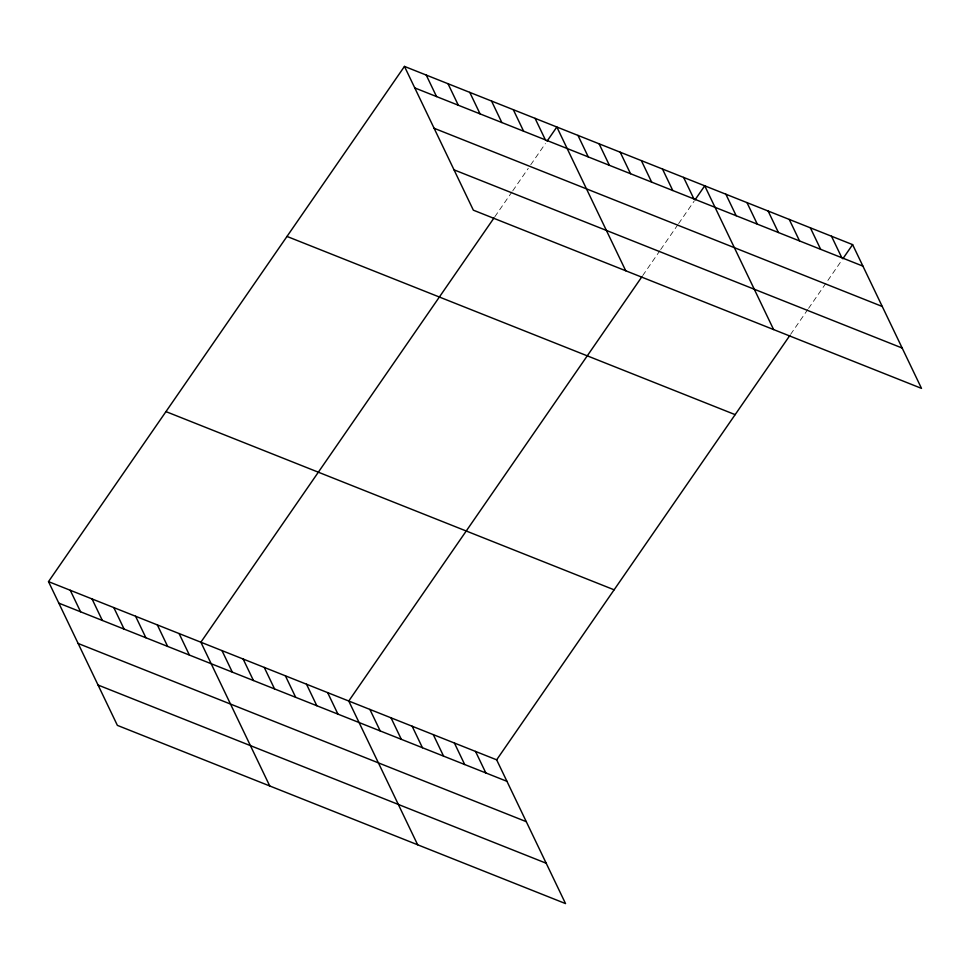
<?xml version="1.0" encoding="UTF-8"?>
<svg xmlns="http://www.w3.org/2000/svg" width="970" height="970" viewBox="0 0 970 970"><rect width="100%" height="100%" fill="white"/><g stroke="black" fill="none" stroke-linecap="round" stroke-linejoin="round"><path stroke-width="0.73" stroke-dasharray="4.85 3.64" d="M494.845 216.734L511.978 191.939M512.79 190.763L528.286 168.331M530.736 164.791L545.419 143.536M642.734 275.541L659.867 250.745M660.679 249.569L677.812 224.773M678.624 223.597L694.132 201.166M790.623 334.347L807.755 309.551M808.568 308.375L841.196 261.148"/><path stroke-width="1.45" d="M48.5 581.624L496.652 759.825L565.534 903.591L117.382 725.378L48.5 581.624L404.466 66.409L852.618 244.622L921.5 388.376L473.348 210.175L404.466 66.409M494.033 217.91L200.875 642.213L269.745 785.967M547.056 141.171L556.841 127.009L625.723 270.763M641.922 276.729L348.763 701.019L417.646 844.773M694.944 199.978L704.729 185.816L773.611 329.57M496.652 759.825L789.81 335.535M842.833 258.784L852.618 244.622M414.772 87.918L862.924 266.132M434.099 128.27L882.251 306.471M454.021 169.835L902.173 348.036M286.999 236.437L735.151 414.639M165.967 411.607L614.119 589.808M58.806 603.134L506.958 781.335M78.133 643.474L526.286 821.675M98.055 685.038L546.207 863.239M831.496 236.219L841.802 257.729M810.362 227.817L820.668 249.326M789.24 219.414L799.547 240.924M768.119 211.011L778.413 232.521M746.985 202.609L757.291 224.118M725.863 194.218L736.169 215.716M683.607 177.413L693.914 198.923M662.474 169.01L672.78 190.52M641.352 160.608L651.658 182.117M620.218 152.205L630.524 173.715M599.096 143.802L609.403 165.312M577.974 135.4L588.269 156.91M535.076 118.352L545.382 139.862M513.312 109.695L523.606 131.205M491.535 101.038L501.842 122.547M469.771 92.38L480.077 113.89M448.007 83.723L458.313 105.233M426.242 75.066L436.536 96.576M475.53 751.423L485.825 772.932M454.396 743.02L464.703 764.53M433.275 734.617L443.581 756.127M412.141 726.227L422.447 747.737M391.019 717.824L401.325 739.334M369.885 709.422L380.191 730.931M327.63 692.616L337.936 714.126M306.508 684.214L316.814 705.723M285.386 675.811L295.68 697.321M264.252 667.409L274.558 688.918M243.13 659.018L253.437 680.516M221.997 650.615L232.303 672.125M179.098 633.555L189.405 655.065M157.334 624.898L167.64 646.408M135.57 616.241L145.876 637.751M113.805 607.584L124.111 629.093M92.029 598.926L102.335 620.436M70.264 590.281L80.571 611.779"/></g></svg>
